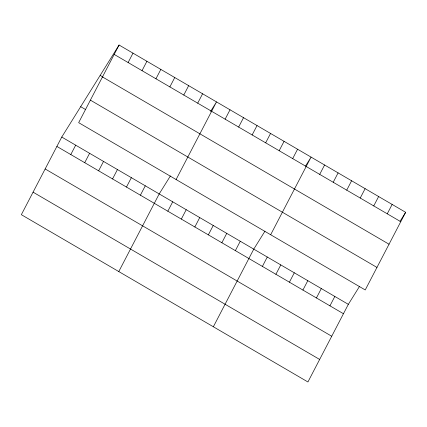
<?xml version="1.0" encoding="UTF-8"?>
<svg xmlns="http://www.w3.org/2000/svg" width="427" height="427" viewBox="0 0 427 427"><rect width="100%" height="100%" fill="white"/><g stroke="black" fill="none" stroke-linecap="round" stroke-linejoin="round"><path stroke-width="0.64" d="M119.074 45.027L78.664 122.661L365.234 289.949L405.65 212.315L119.074 45.027L61.766 137.051L21.35 214.685L307.926 381.973L348.336 304.339L359.545 286.346M70.797 154.558L75.68 145.175M128.111 62.534L132.994 53.151M84.717 162.682L89.601 153.304M142.031 70.663L146.915 61.28M98.637 170.811L103.521 161.427M155.946 78.787L160.835 69.404M112.557 178.934L117.441 169.551M169.866 86.911L174.75 77.527M126.477 187.058L131.361 177.68M183.786 95.04L188.67 85.656M140.398 195.187L145.281 185.804M197.706 103.163L202.59 93.78M118.786 271.561L159.196 193.927L170.405 175.935M176.095 179.537L216.51 101.904L210.554 111.468M167.827 211.2L172.711 201.816M225.136 119.176L230.02 109.792M181.336 219.083L186.22 209.7M238.645 127.059L243.529 117.681M194.845 226.972L199.729 217.589M252.154 134.948L257.038 125.565M208.355 234.855L213.238 225.477M265.663 142.832L270.553 133.454M221.864 242.744L226.748 233.361M279.178 150.72L284.062 141.337M235.373 250.633L240.257 241.25M292.687 158.609L297.571 149.226M213.356 326.767L253.766 249.133L264.975 231.14M270.665 234.743L311.08 157.109L305.476 166.108M262.397 266.405L267.281 257.022M319.706 174.381L324.589 164.998M275.906 274.289L280.79 264.905M333.215 182.265L338.099 172.882M289.415 282.178L294.299 272.794M346.724 190.154L351.608 180.77M302.924 290.061L307.808 280.678M360.233 198.037L365.122 188.659M316.434 297.95L321.317 288.567M373.748 205.926L378.632 196.543M329.943 305.833L334.827 296.455M387.257 213.815L392.141 204.432M400.046 221.314L405.65 212.315M114.19 54.41L400.766 221.698M100.164 75.398L102.944 77.02M102.464 76.935L389.04 244.223M90.385 100.137L376.961 267.425M80.676 106.681L85.688 109.611M61.766 137.051L348.336 304.339M56.876 146.434L343.452 313.722M45.155 168.959L331.731 336.246M33.076 192.161L319.652 359.449"/></g></svg>
